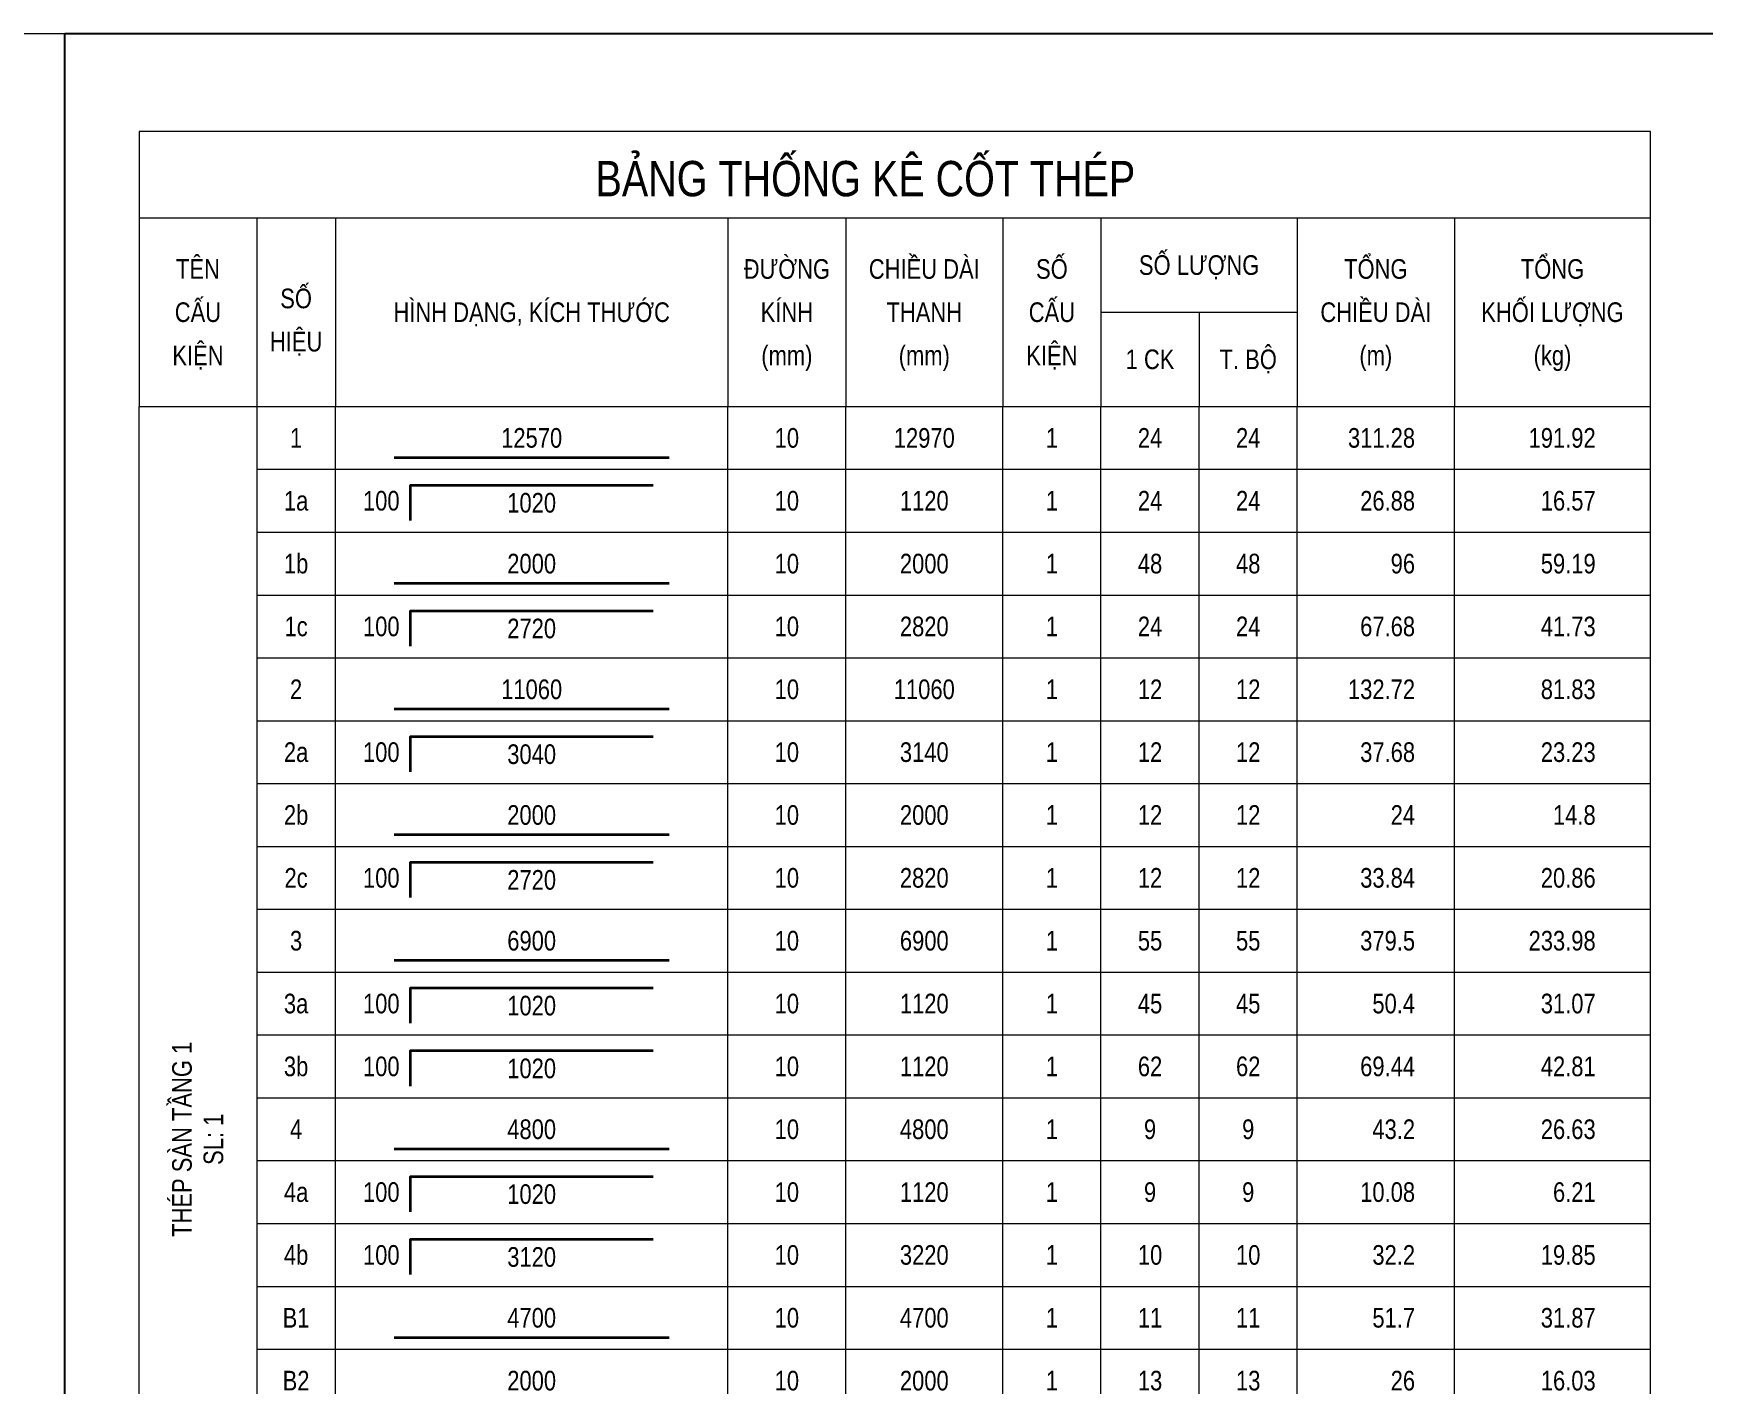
# Model space of a CAD drawing. Extents: x -165145 to 691808, y -202842 to 311040.
# Drawn here: x 352708 to 363342, y -127368 to -118769 of the extents above; entities that cross this region are included whole.
import ezdxf
from ezdxf.enums import TextEntityAlignment as Align

# ---------------------------------------------------------------- set-up
doc = ezdxf.new("R2010")
doc.units = 0
doc.header["$LTSCALE"] = 10
doc.header["$MEASUREMENT"] = 0
doc.linetypes.add('HIDDEN', pattern=[2.3807, 1.587, -0.7937])
doc.layers.get('0').update_dxf_attribs({"linetype": 'CONTINUOUS'})
doc.layers.get('Defpoints').update_dxf_attribs({"color": 5, "linetype": 'CONTINUOUS'})
for name, color, linetype, lineweight in [('DCE_BaoBeTong', 4, 'CONTINUOUS', 18), ('Dce_text', 7, 'CONTINUOUS', 13), ('DCE_ThepChu', 1, 'CONTINUOUS', 35), ('GE_KC_NETKHUAT', 9, 'HIDDEN', 20), ('GE_KC_NETMANH', 8, 'CONTINUOUS', 20), ('TEXT', 4, 'CONTINUOUS', 20)]:
    doc.layers.add(name, color=color, linetype=linetype, lineweight=lineweight)
doc.styles.add('Dce_Text', font='arial.ttf', dxfattribs={"width": 0.8})

# ---------------------------------------------------------------- blocks, each defined once
blk = doc.blocks.new('TKTitle')
at = {"layer": 'DCE_BaoBeTong'}
for p, q in [((15, -11), (15, -35)), ((25, -11), (25, -35)), ((75, -11), (75, -35)), ((90, -11), (90, -35)), ((110, -11), (110, -35)), ((122.5, -11), (122.5, -35)), ((147.5, -11), (147.5, -35)), ((167.5, -11), (167.5, -35)), ((122.5, -23), (147.5, -23)), ((135, -23), (135, -35))]:
    blk.add_line(p, q, dxfattribs=at)
for points in [[(0, 0), (0, -11), (0, -35), (15, -35), (25, -35), (75, -35), (90, -35), (122.5, -35), (135, -35), (147.5, -35), (167.5, -35), (192.5, -35), (192.5, -11), (192.5, 0), (0, 0)], [(0, -11), (15, -11), (25, -11), (75, -11), (90, -11), (122.5, -11), (147.5, -11), (167.5, -11), (192.5, -11)]]:
    blk.add_lwpolyline(points, dxfattribs=at)
at = {"style": 'Dce_Text', "width": 0.8}
for s, height, p in [('BẢNG THỐNG KÊ CỐT THÉP', 4.5, (92.5, -6)), ('TÊN', 2.5, (7.5, -17.5)), ('ĐƯỜNG', 2.5, (82.5, -17.5)), ('CHIỀU DÀI', 2.5, (100, -17.5)), ('SỐ', 2.5, (116.25, -17.5)), ('SỐ LƯỢNG', 2.5, (135, -17)), ('TỔNG', 2.5, (157.5, -17.5)), ('TỔNG', 2.5, (180, -17.5)), ('CẤU', 2.5, (7.5, -23)), ('SỐ', 2.5, (20, -21.25)), ('HÌNH DẠNG, KÍCH THƯỚC', 2.5, (50, -23)), ('KÍNH', 2.5, (82.5, -23)), ('CẤU', 2.5, (116.25, -23)), ('CHIỀU DÀI', 2.5, (157.5, -23)), ('KHỐI LƯỢNG', 2.5, (180, -23)), ('THANH', 2.5, (100, -23)), ('HIỆU', 2.5, (20, -26.75)), ('KIỆN', 2.5, (7.5, -28.5)), ('(mm)', 2.5, (82.5, -28.5)), ('(mm)', 2.5, (100, -28.5)), ('KIỆN', 2.5, (116.25, -28.5)), ('T. BỘ', 2.5, (141.25, -29)), ('(m)', 2.5, (157.5, -28.5)), ('(kg)', 2.5, (180, -28.5)), ('1 CK', 2.5, (128.75, -29))]:
    blk.add_text(s, height=height, dxfattribs=at).set_placement(p, align=Align.MIDDLE_CENTER)
blk = doc.blocks.new('TK1')
at = {"layer": 'DCE_BaoBeTong'}
for p, q in [((0, -8), (0, 0)), ((25, -8), (25, 0)), ((75, -8), (75, 0)), ((90, -8), (90, 0)), ((110, -8), (110, 0)), ((122.5, -8), (122.5, 0)), ((135, -8), (135, 0)), ((147.5, -8), (147.5, 0)), ((167.5, -8), (167.5, 0))]:
    blk.add_line(p, q, dxfattribs=at)
for points in [[(15, -8), (25, -8), (75, -8), (90, -8), (122.5, -8), (135, -8), (147.5, -8), (167.5, -8), (192.5, -8), (192.5, 0)], [(15, 0), (15, -8)]]:
    blk.add_lwpolyline(points, dxfattribs=at)
at = {"layer": 'DCE_ThepChu'}
blk.add_lwpolyline([(32.5, -6.5), (67.5, -6.5)], dxfattribs=at)
at = {"layer": 'Dce_text', "color": 2, "style": 'Dce_Text', "width": 0.8, "flags": 4}
for tag, p in [('SH', (20, -4)), ('L', (50, -4)), ('DK', (82.5, -4)), ('sumL', (100, -4)), ('SKC', (116.25, -4)), ('SL', (128.75, -4))]:
    blk.add_attdef(tag, text='', height=2.5, dxfattribs=at).set_placement(p, align=Align.MIDDLE_CENTER)
at = {"layer": 'Dce_text', "color": 2, "style": 'Dce_Text', "width": 0.8}
blk.add_attdef('TSL', text='', height=2.5, dxfattribs=at).set_placement((141.25, -4), align=Align.MIDDLE_CENTER)
at = {"layer": 'Dce_text', "color": 2, "style": 'Dce_Text', "width": 0.8, "flags": 4}
for tag, p in [('Lall', (162.5, -4)), ('KL', (185.5, -4))]:
    blk.add_attdef(tag, text='', height=2.5, dxfattribs=at).set_placement(p, align=Align.MIDDLE_RIGHT)
blk = doc.blocks.new('TK2')
at = {"layer": 'DCE_BaoBeTong'}
for p, q in [((0, -8), (0, 0)), ((25, -8), (25, 0)), ((75, -8), (75, 0)), ((90, -8), (90, 0)), ((110, -8), (110, 0)), ((122.5, -8), (122.5, 0)), ((135, -8), (135, 0)), ((147.5, -8), (147.5, 0)), ((167.5, -8), (167.5, 0))]:
    blk.add_line(p, q, dxfattribs=at)
for points in [[(15, -8), (25, -8), (75, -8), (90, -8), (122.5, -8), (135, -8), (147.5, -8), (167.5, -8), (192.5, -8), (192.5, 0)], [(15, 0), (15, -8)]]:
    blk.add_lwpolyline(points, dxfattribs=at)
at = {"layer": 'DCE_ThepChu'}
blk.add_lwpolyline([(34.55, -6.5), (34.55, -2), (65.49, -2)], dxfattribs=at)
at = {"layer": 'Dce_text', "color": 2, "style": 'Dce_Text', "width": 0.8, "flags": 4}
for tag, p in [('SH', (20, -4)), ('L2', (50, -4.26)), ('DK', (82.5, -4)), ('sumL', (100, -4)), ('SKC', (116.25, -4)), ('SL', (128.75, -4))]:
    blk.add_attdef(tag, text='', height=2.5, dxfattribs=at).set_placement(p, align=Align.MIDDLE_CENTER)
for tag, p in [('L1', (33.18, -4)), ('Lall', (162.5, -4)), ('KL', (185.5, -4))]:
    blk.add_attdef(tag, text='', height=2.5, dxfattribs=at).set_placement(p, align=Align.MIDDLE_RIGHT)
at = {"layer": 'Dce_text', "color": 2, "style": 'Dce_Text', "width": 0.8}
blk.add_attdef('TSL', text='', height=2.5, dxfattribs=at).set_placement((141.25, -4), align=Align.MIDDLE_CENTER)
blk = doc.blocks.new('TenCauKien')
at = {"layer": 'Dce_text', "style": 'Dce_Text', "width": 0.8}
for tag, p in [('TENCAUKIEN', (-2, 0)), ('SOCAUKIEN', (2, 0))]:
    blk.add_attdef(tag, text='', height=2.5, rotation=90, dxfattribs=at).set_placement(p, align=Align.MIDDLE_CENTER)

msp = doc.modelspace()

# ---------------------------------------------------------------- linework, layer by layer
at = {"layer": 'Defpoints'}
msp.add_lwpolyline([(352908.07393, -118768.70056), (373925.04268, -118768.70056), (373925.04268, -136252.38181), (352908.07393, -136252.38181)], close=True, dxfattribs=at)
at = {"layer": 'GE_KC_NETMANH'}
msp.add_line((174130.40086, -118768.70056), (385223.40086, -118768.70056), dxfattribs=at)

# ---------------------------------------------------------------- block references
at = {"layer": 'GE_KC_NETKHUAT'}
ref = msp.add_blockref('TK1', (353380.32995, -121142.87303), dxfattribs=dict(at, xscale=50, yscale=50, zscale=50))
ref.add_attrib('KL', '191.92', dxfattribs={"layer": 'Dce_text', "color": 2, "height": 125, "style": 'Dce_Text', "width": 0.8}).set_placement((362655.32995, -121342.87303), align=Align.MIDDLE_RIGHT)
ref.add_attrib('Lall', '311.28', dxfattribs={"layer": 'Dce_text', "color": 2, "height": 125, "style": 'Dce_Text', "width": 0.8}).set_placement((361505.32995, -121342.87303), align=Align.MIDDLE_RIGHT)
ref.add_attrib('SKC', '1', dxfattribs={"layer": 'Dce_text', "color": 2, "height": 125, "style": 'Dce_Text', "width": 0.8}).set_placement((359192.82995, -121342.87303), align=Align.MIDDLE_CENTER)
ref.add_attrib('SL', '24', dxfattribs={"layer": 'Dce_text', "color": 2, "height": 125, "style": 'Dce_Text', "width": 0.8}).set_placement((359817.82995, -121342.87303), align=Align.MIDDLE_CENTER)
ref.add_attrib('sumL', '12970', dxfattribs={"layer": 'Dce_text', "color": 2, "height": 125, "style": 'Dce_Text', "width": 0.8}).set_placement((358380.32995, -121342.87303), align=Align.MIDDLE_CENTER)
ref.add_attrib('DK', '10', dxfattribs={"layer": 'Dce_text', "color": 2, "height": 125, "style": 'Dce_Text', "width": 0.8}).set_placement((357505.32995, -121342.87303), align=Align.MIDDLE_CENTER)
ref.add_attrib('L', '12570', dxfattribs={"layer": 'Dce_text', "color": 2, "height": 125, "style": 'Dce_Text', "width": 0.8}).set_placement((355880.32995, -121342.87303), align=Align.MIDDLE_CENTER)
ref.add_attrib('SH', '1', dxfattribs={"layer": 'Dce_text', "color": 2, "height": 125, "style": 'Dce_Text', "width": 0.8}).set_placement((354380.32995, -121342.87303), align=Align.MIDDLE_CENTER)
ref.add_attrib('TSL', '24', dxfattribs={"layer": 'Dce_text', "color": 2, "height": 125, "style": 'Dce_Text', "width": 0.8}).set_placement((360442.82995, -121342.87303), align=Align.MIDDLE_CENTER)
ref = msp.add_blockref('TK2', (353380.32995, -121542.87303), dxfattribs=dict(at, xscale=50, yscale=50, zscale=50))
ref.add_attrib('SH', '1a', dxfattribs={"layer": 'Dce_text', "color": 2, "height": 125, "style": 'Dce_Text', "width": 0.8}).set_placement((354380.32995, -121742.87303), align=Align.MIDDLE_CENTER)
ref.add_attrib('L2', '1020', dxfattribs={"layer": 'Dce_text', "color": 2, "height": 125, "style": 'Dce_Text', "width": 0.8}).set_placement((355880.32995, -121755.84198), align=Align.MIDDLE_CENTER)
ref.add_attrib('L1', '100', dxfattribs={"layer": 'Dce_text', "color": 2, "height": 125, "style": 'Dce_Text', "width": 0.8}).set_placement((355039.31849, -121742.87303), align=Align.MIDDLE_RIGHT)
ref.add_attrib('DK', '10', dxfattribs={"layer": 'Dce_text', "color": 2, "height": 125, "style": 'Dce_Text', "width": 0.8}).set_placement((357505.32995, -121742.87303), align=Align.MIDDLE_CENTER)
ref.add_attrib('sumL', '1120', dxfattribs={"layer": 'Dce_text', "color": 2, "height": 125, "style": 'Dce_Text', "width": 0.8}).set_placement((358380.32995, -121742.87303), align=Align.MIDDLE_CENTER)
ref.add_attrib('SL', '24', dxfattribs={"layer": 'Dce_text', "color": 2, "height": 125, "style": 'Dce_Text', "width": 0.8}).set_placement((359817.82995, -121742.87303), align=Align.MIDDLE_CENTER)
ref.add_attrib('SKC', '1', dxfattribs={"layer": 'Dce_text', "color": 2, "height": 125, "style": 'Dce_Text', "width": 0.8}).set_placement((359192.82995, -121742.87303), align=Align.MIDDLE_CENTER)
ref.add_attrib('Lall', '26.88', dxfattribs={"layer": 'Dce_text', "color": 2, "height": 125, "style": 'Dce_Text', "width": 0.8}).set_placement((361505.32995, -121742.87303), align=Align.MIDDLE_RIGHT)
ref.add_attrib('KL', '16.57', dxfattribs={"layer": 'Dce_text', "color": 2, "height": 125, "style": 'Dce_Text', "width": 0.8}).set_placement((362655.32995, -121742.87303), align=Align.MIDDLE_RIGHT)
ref.add_attrib('TSL', '24', dxfattribs={"layer": 'Dce_text', "color": 2, "height": 125, "style": 'Dce_Text', "width": 0.8}).set_placement((360442.82995, -121742.87303), align=Align.MIDDLE_CENTER)
ref = msp.add_blockref('TK1', (353380.32995, -121942.87303), dxfattribs=dict(at, xscale=50, yscale=50, zscale=50))
ref.add_attrib('KL', '59.19', dxfattribs={"layer": 'Dce_text', "color": 2, "height": 125, "style": 'Dce_Text', "width": 0.8}).set_placement((362655.32995, -122142.87303), align=Align.MIDDLE_RIGHT)
ref.add_attrib('Lall', '96', dxfattribs={"layer": 'Dce_text', "color": 2, "height": 125, "style": 'Dce_Text', "width": 0.8}).set_placement((361505.32995, -122142.87303), align=Align.MIDDLE_RIGHT)
ref.add_attrib('SKC', '1', dxfattribs={"layer": 'Dce_text', "color": 2, "height": 125, "style": 'Dce_Text', "width": 0.8}).set_placement((359192.82995, -122142.87303), align=Align.MIDDLE_CENTER)
ref.add_attrib('SL', '48', dxfattribs={"layer": 'Dce_text', "color": 2, "height": 125, "style": 'Dce_Text', "width": 0.8}).set_placement((359817.82995, -122142.87303), align=Align.MIDDLE_CENTER)
ref.add_attrib('sumL', '2000', dxfattribs={"layer": 'Dce_text', "color": 2, "height": 125, "style": 'Dce_Text', "width": 0.8}).set_placement((358380.32995, -122142.87303), align=Align.MIDDLE_CENTER)
ref.add_attrib('DK', '10', dxfattribs={"layer": 'Dce_text', "color": 2, "height": 125, "style": 'Dce_Text', "width": 0.8}).set_placement((357505.32995, -122142.87303), align=Align.MIDDLE_CENTER)
ref.add_attrib('L', '2000', dxfattribs={"layer": 'Dce_text', "color": 2, "height": 125, "style": 'Dce_Text', "width": 0.8}).set_placement((355880.32995, -122142.87303), align=Align.MIDDLE_CENTER)
ref.add_attrib('SH', '1b', dxfattribs={"layer": 'Dce_text', "color": 2, "height": 125, "style": 'Dce_Text', "width": 0.8}).set_placement((354380.32995, -122142.87303), align=Align.MIDDLE_CENTER)
ref.add_attrib('TSL', '48', dxfattribs={"layer": 'Dce_text', "color": 2, "height": 125, "style": 'Dce_Text', "width": 0.8}).set_placement((360442.82995, -122142.87303), align=Align.MIDDLE_CENTER)
ref = msp.add_blockref('TK2', (353380.32995, -122342.87303), dxfattribs=dict(at, xscale=50, yscale=50, zscale=50))
ref.add_attrib('SH', '1c', dxfattribs={"layer": 'Dce_text', "color": 2, "height": 125, "style": 'Dce_Text', "width": 0.8}).set_placement((354380.32995, -122542.87303), align=Align.MIDDLE_CENTER)
ref.add_attrib('L2', '2720', dxfattribs={"layer": 'Dce_text', "color": 2, "height": 125, "style": 'Dce_Text', "width": 0.8}).set_placement((355880.32995, -122555.84198), align=Align.MIDDLE_CENTER)
ref.add_attrib('L1', '100', dxfattribs={"layer": 'Dce_text', "color": 2, "height": 125, "style": 'Dce_Text', "width": 0.8}).set_placement((355039.31849, -122542.87303), align=Align.MIDDLE_RIGHT)
ref.add_attrib('DK', '10', dxfattribs={"layer": 'Dce_text', "color": 2, "height": 125, "style": 'Dce_Text', "width": 0.8}).set_placement((357505.32995, -122542.87303), align=Align.MIDDLE_CENTER)
ref.add_attrib('sumL', '2820', dxfattribs={"layer": 'Dce_text', "color": 2, "height": 125, "style": 'Dce_Text', "width": 0.8}).set_placement((358380.32995, -122542.87303), align=Align.MIDDLE_CENTER)
ref.add_attrib('SL', '24', dxfattribs={"layer": 'Dce_text', "color": 2, "height": 125, "style": 'Dce_Text', "width": 0.8}).set_placement((359817.82995, -122542.87303), align=Align.MIDDLE_CENTER)
ref.add_attrib('SKC', '1', dxfattribs={"layer": 'Dce_text', "color": 2, "height": 125, "style": 'Dce_Text', "width": 0.8}).set_placement((359192.82995, -122542.87303), align=Align.MIDDLE_CENTER)
ref.add_attrib('Lall', '67.68', dxfattribs={"layer": 'Dce_text', "color": 2, "height": 125, "style": 'Dce_Text', "width": 0.8}).set_placement((361505.32995, -122542.87303), align=Align.MIDDLE_RIGHT)
ref.add_attrib('KL', '41.73', dxfattribs={"layer": 'Dce_text', "color": 2, "height": 125, "style": 'Dce_Text', "width": 0.8}).set_placement((362655.32995, -122542.87303), align=Align.MIDDLE_RIGHT)
ref.add_attrib('TSL', '24', dxfattribs={"layer": 'Dce_text', "color": 2, "height": 125, "style": 'Dce_Text', "width": 0.8}).set_placement((360442.82995, -122542.87303), align=Align.MIDDLE_CENTER)
ref = msp.add_blockref('TK1', (353380.32995, -122742.87303), dxfattribs=dict(at, xscale=50, yscale=50, zscale=50))
ref.add_attrib('KL', '81.83', dxfattribs={"layer": 'Dce_text', "color": 2, "height": 125, "style": 'Dce_Text', "width": 0.8}).set_placement((362655.32995, -122942.87303), align=Align.MIDDLE_RIGHT)
ref.add_attrib('Lall', '132.72', dxfattribs={"layer": 'Dce_text', "color": 2, "height": 125, "style": 'Dce_Text', "width": 0.8}).set_placement((361505.32995, -122942.87303), align=Align.MIDDLE_RIGHT)
ref.add_attrib('SKC', '1', dxfattribs={"layer": 'Dce_text', "color": 2, "height": 125, "style": 'Dce_Text', "width": 0.8}).set_placement((359192.82995, -122942.87303), align=Align.MIDDLE_CENTER)
ref.add_attrib('SL', '12', dxfattribs={"layer": 'Dce_text', "color": 2, "height": 125, "style": 'Dce_Text', "width": 0.8}).set_placement((359817.82995, -122942.87303), align=Align.MIDDLE_CENTER)
ref.add_attrib('sumL', '11060', dxfattribs={"layer": 'Dce_text', "color": 2, "height": 125, "style": 'Dce_Text', "width": 0.8}).set_placement((358380.32995, -122942.87303), align=Align.MIDDLE_CENTER)
ref.add_attrib('DK', '10', dxfattribs={"layer": 'Dce_text', "color": 2, "height": 125, "style": 'Dce_Text', "width": 0.8}).set_placement((357505.32995, -122942.87303), align=Align.MIDDLE_CENTER)
ref.add_attrib('L', '11060', dxfattribs={"layer": 'Dce_text', "color": 2, "height": 125, "style": 'Dce_Text', "width": 0.8}).set_placement((355880.32995, -122942.87303), align=Align.MIDDLE_CENTER)
ref.add_attrib('SH', '2', dxfattribs={"layer": 'Dce_text', "color": 2, "height": 125, "style": 'Dce_Text', "width": 0.8}).set_placement((354380.32995, -122942.87303), align=Align.MIDDLE_CENTER)
ref.add_attrib('TSL', '12', dxfattribs={"layer": 'Dce_text', "color": 2, "height": 125, "style": 'Dce_Text', "width": 0.8}).set_placement((360442.82995, -122942.87303), align=Align.MIDDLE_CENTER)
ref = msp.add_blockref('TK2', (353380.32995, -123142.87303), dxfattribs=dict(at, xscale=50, yscale=50, zscale=50))
ref.add_attrib('SH', '2a', dxfattribs={"layer": 'Dce_text', "color": 2, "height": 125, "style": 'Dce_Text', "width": 0.8}).set_placement((354380.32995, -123342.87303), align=Align.MIDDLE_CENTER)
ref.add_attrib('L2', '3040', dxfattribs={"layer": 'Dce_text', "color": 2, "height": 125, "style": 'Dce_Text', "width": 0.8}).set_placement((355880.32995, -123355.84198), align=Align.MIDDLE_CENTER)
ref.add_attrib('L1', '100', dxfattribs={"layer": 'Dce_text', "color": 2, "height": 125, "style": 'Dce_Text', "width": 0.8}).set_placement((355039.31849, -123342.87303), align=Align.MIDDLE_RIGHT)
ref.add_attrib('DK', '10', dxfattribs={"layer": 'Dce_text', "color": 2, "height": 125, "style": 'Dce_Text', "width": 0.8}).set_placement((357505.32995, -123342.87303), align=Align.MIDDLE_CENTER)
ref.add_attrib('sumL', '3140', dxfattribs={"layer": 'Dce_text', "color": 2, "height": 125, "style": 'Dce_Text', "width": 0.8}).set_placement((358380.32995, -123342.87303), align=Align.MIDDLE_CENTER)
ref.add_attrib('SL', '12', dxfattribs={"layer": 'Dce_text', "color": 2, "height": 125, "style": 'Dce_Text', "width": 0.8}).set_placement((359817.82995, -123342.87303), align=Align.MIDDLE_CENTER)
ref.add_attrib('SKC', '1', dxfattribs={"layer": 'Dce_text', "color": 2, "height": 125, "style": 'Dce_Text', "width": 0.8}).set_placement((359192.82995, -123342.87303), align=Align.MIDDLE_CENTER)
ref.add_attrib('Lall', '37.68', dxfattribs={"layer": 'Dce_text', "color": 2, "height": 125, "style": 'Dce_Text', "width": 0.8}).set_placement((361505.32995, -123342.87303), align=Align.MIDDLE_RIGHT)
ref.add_attrib('KL', '23.23', dxfattribs={"layer": 'Dce_text', "color": 2, "height": 125, "style": 'Dce_Text', "width": 0.8}).set_placement((362655.32995, -123342.87303), align=Align.MIDDLE_RIGHT)
ref.add_attrib('TSL', '12', dxfattribs={"layer": 'Dce_text', "color": 2, "height": 125, "style": 'Dce_Text', "width": 0.8}).set_placement((360442.82995, -123342.87303), align=Align.MIDDLE_CENTER)
ref = msp.add_blockref('TK1', (353380.32995, -123542.87303), dxfattribs=dict(at, xscale=50, yscale=50, zscale=50))
ref.add_attrib('KL', '14.8', dxfattribs={"layer": 'Dce_text', "color": 2, "height": 125, "style": 'Dce_Text', "width": 0.8}).set_placement((362655.32995, -123742.87303), align=Align.MIDDLE_RIGHT)
ref.add_attrib('Lall', '24', dxfattribs={"layer": 'Dce_text', "color": 2, "height": 125, "style": 'Dce_Text', "width": 0.8}).set_placement((361505.32995, -123742.87303), align=Align.MIDDLE_RIGHT)
ref.add_attrib('SKC', '1', dxfattribs={"layer": 'Dce_text', "color": 2, "height": 125, "style": 'Dce_Text', "width": 0.8}).set_placement((359192.82995, -123742.87303), align=Align.MIDDLE_CENTER)
ref.add_attrib('SL', '12', dxfattribs={"layer": 'Dce_text', "color": 2, "height": 125, "style": 'Dce_Text', "width": 0.8}).set_placement((359817.82995, -123742.87303), align=Align.MIDDLE_CENTER)
ref.add_attrib('sumL', '2000', dxfattribs={"layer": 'Dce_text', "color": 2, "height": 125, "style": 'Dce_Text', "width": 0.8}).set_placement((358380.32995, -123742.87303), align=Align.MIDDLE_CENTER)
ref.add_attrib('DK', '10', dxfattribs={"layer": 'Dce_text', "color": 2, "height": 125, "style": 'Dce_Text', "width": 0.8}).set_placement((357505.32995, -123742.87303), align=Align.MIDDLE_CENTER)
ref.add_attrib('L', '2000', dxfattribs={"layer": 'Dce_text', "color": 2, "height": 125, "style": 'Dce_Text', "width": 0.8}).set_placement((355880.32995, -123742.87303), align=Align.MIDDLE_CENTER)
ref.add_attrib('SH', '2b', dxfattribs={"layer": 'Dce_text', "color": 2, "height": 125, "style": 'Dce_Text', "width": 0.8}).set_placement((354380.32995, -123742.87303), align=Align.MIDDLE_CENTER)
ref.add_attrib('TSL', '12', dxfattribs={"layer": 'Dce_text', "color": 2, "height": 125, "style": 'Dce_Text', "width": 0.8}).set_placement((360442.82995, -123742.87303), align=Align.MIDDLE_CENTER)
ref = msp.add_blockref('TK2', (353380.32995, -123942.87303), dxfattribs=dict(at, xscale=50, yscale=50, zscale=50))
ref.add_attrib('SH', '2c', dxfattribs={"layer": 'Dce_text', "color": 2, "height": 125, "style": 'Dce_Text', "width": 0.8}).set_placement((354380.32995, -124142.87303), align=Align.MIDDLE_CENTER)
ref.add_attrib('L2', '2720', dxfattribs={"layer": 'Dce_text', "color": 2, "height": 125, "style": 'Dce_Text', "width": 0.8}).set_placement((355880.32995, -124155.84198), align=Align.MIDDLE_CENTER)
ref.add_attrib('L1', '100', dxfattribs={"layer": 'Dce_text', "color": 2, "height": 125, "style": 'Dce_Text', "width": 0.8}).set_placement((355039.31849, -124142.87303), align=Align.MIDDLE_RIGHT)
ref.add_attrib('DK', '10', dxfattribs={"layer": 'Dce_text', "color": 2, "height": 125, "style": 'Dce_Text', "width": 0.8}).set_placement((357505.32995, -124142.87303), align=Align.MIDDLE_CENTER)
ref.add_attrib('sumL', '2820', dxfattribs={"layer": 'Dce_text', "color": 2, "height": 125, "style": 'Dce_Text', "width": 0.8}).set_placement((358380.32995, -124142.87303), align=Align.MIDDLE_CENTER)
ref.add_attrib('SL', '12', dxfattribs={"layer": 'Dce_text', "color": 2, "height": 125, "style": 'Dce_Text', "width": 0.8}).set_placement((359817.82995, -124142.87303), align=Align.MIDDLE_CENTER)
ref.add_attrib('SKC', '1', dxfattribs={"layer": 'Dce_text', "color": 2, "height": 125, "style": 'Dce_Text', "width": 0.8}).set_placement((359192.82995, -124142.87303), align=Align.MIDDLE_CENTER)
ref.add_attrib('Lall', '33.84', dxfattribs={"layer": 'Dce_text', "color": 2, "height": 125, "style": 'Dce_Text', "width": 0.8}).set_placement((361505.32995, -124142.87303), align=Align.MIDDLE_RIGHT)
ref.add_attrib('KL', '20.86', dxfattribs={"layer": 'Dce_text', "color": 2, "height": 125, "style": 'Dce_Text', "width": 0.8}).set_placement((362655.32995, -124142.87303), align=Align.MIDDLE_RIGHT)
ref.add_attrib('TSL', '12', dxfattribs={"layer": 'Dce_text', "color": 2, "height": 125, "style": 'Dce_Text', "width": 0.8}).set_placement((360442.82995, -124142.87303), align=Align.MIDDLE_CENTER)
ref = msp.add_blockref('TK1', (353380.32995, -124342.87303), dxfattribs=dict(at, xscale=50, yscale=50, zscale=50))
ref.add_attrib('KL', '233.98', dxfattribs={"layer": 'Dce_text', "color": 2, "height": 125, "style": 'Dce_Text', "width": 0.8}).set_placement((362655.32995, -124542.87303), align=Align.MIDDLE_RIGHT)
ref.add_attrib('Lall', '379.5', dxfattribs={"layer": 'Dce_text', "color": 2, "height": 125, "style": 'Dce_Text', "width": 0.8}).set_placement((361505.32995, -124542.87303), align=Align.MIDDLE_RIGHT)
ref.add_attrib('SKC', '1', dxfattribs={"layer": 'Dce_text', "color": 2, "height": 125, "style": 'Dce_Text', "width": 0.8}).set_placement((359192.82995, -124542.87303), align=Align.MIDDLE_CENTER)
ref.add_attrib('SL', '55', dxfattribs={"layer": 'Dce_text', "color": 2, "height": 125, "style": 'Dce_Text', "width": 0.8}).set_placement((359817.82995, -124542.87303), align=Align.MIDDLE_CENTER)
ref.add_attrib('sumL', '6900', dxfattribs={"layer": 'Dce_text', "color": 2, "height": 125, "style": 'Dce_Text', "width": 0.8}).set_placement((358380.32995, -124542.87303), align=Align.MIDDLE_CENTER)
ref.add_attrib('DK', '10', dxfattribs={"layer": 'Dce_text', "color": 2, "height": 125, "style": 'Dce_Text', "width": 0.8}).set_placement((357505.32995, -124542.87303), align=Align.MIDDLE_CENTER)
ref.add_attrib('L', '6900', dxfattribs={"layer": 'Dce_text', "color": 2, "height": 125, "style": 'Dce_Text', "width": 0.8}).set_placement((355880.32995, -124542.87303), align=Align.MIDDLE_CENTER)
ref.add_attrib('SH', '3', dxfattribs={"layer": 'Dce_text', "color": 2, "height": 125, "style": 'Dce_Text', "width": 0.8}).set_placement((354380.32995, -124542.87303), align=Align.MIDDLE_CENTER)
ref.add_attrib('TSL', '55', dxfattribs={"layer": 'Dce_text', "color": 2, "height": 125, "style": 'Dce_Text', "width": 0.8}).set_placement((360442.82995, -124542.87303), align=Align.MIDDLE_CENTER)
ref = msp.add_blockref('TK2', (353380.32995, -124742.87303), dxfattribs=dict(at, xscale=50, yscale=50, zscale=50))
ref.add_attrib('SH', '3a', dxfattribs={"layer": 'Dce_text', "color": 2, "height": 125, "style": 'Dce_Text', "width": 0.8}).set_placement((354380.32995, -124942.87303), align=Align.MIDDLE_CENTER)
ref.add_attrib('L2', '1020', dxfattribs={"layer": 'Dce_text', "color": 2, "height": 125, "style": 'Dce_Text', "width": 0.8}).set_placement((355880.32995, -124955.84198), align=Align.MIDDLE_CENTER)
ref.add_attrib('L1', '100', dxfattribs={"layer": 'Dce_text', "color": 2, "height": 125, "style": 'Dce_Text', "width": 0.8}).set_placement((355039.31849, -124942.87303), align=Align.MIDDLE_RIGHT)
ref.add_attrib('DK', '10', dxfattribs={"layer": 'Dce_text', "color": 2, "height": 125, "style": 'Dce_Text', "width": 0.8}).set_placement((357505.32995, -124942.87303), align=Align.MIDDLE_CENTER)
ref.add_attrib('sumL', '1120', dxfattribs={"layer": 'Dce_text', "color": 2, "height": 125, "style": 'Dce_Text', "width": 0.8}).set_placement((358380.32995, -124942.87303), align=Align.MIDDLE_CENTER)
ref.add_attrib('SL', '45', dxfattribs={"layer": 'Dce_text', "color": 2, "height": 125, "style": 'Dce_Text', "width": 0.8}).set_placement((359817.82995, -124942.87303), align=Align.MIDDLE_CENTER)
ref.add_attrib('SKC', '1', dxfattribs={"layer": 'Dce_text', "color": 2, "height": 125, "style": 'Dce_Text', "width": 0.8}).set_placement((359192.82995, -124942.87303), align=Align.MIDDLE_CENTER)
ref.add_attrib('Lall', '50.4', dxfattribs={"layer": 'Dce_text', "color": 2, "height": 125, "style": 'Dce_Text', "width": 0.8}).set_placement((361505.32995, -124942.87303), align=Align.MIDDLE_RIGHT)
ref.add_attrib('KL', '31.07', dxfattribs={"layer": 'Dce_text', "color": 2, "height": 125, "style": 'Dce_Text', "width": 0.8}).set_placement((362655.32995, -124942.87303), align=Align.MIDDLE_RIGHT)
ref.add_attrib('TSL', '45', dxfattribs={"layer": 'Dce_text', "color": 2, "height": 125, "style": 'Dce_Text', "width": 0.8}).set_placement((360442.82995, -124942.87303), align=Align.MIDDLE_CENTER)
ref = msp.add_blockref('TK2', (353380.32995, -125142.87303), dxfattribs=dict(at, xscale=50, yscale=50, zscale=50))
ref.add_attrib('SH', '3b', dxfattribs={"layer": 'Dce_text', "color": 2, "height": 125, "style": 'Dce_Text', "width": 0.8}).set_placement((354380.32995, -125342.87303), align=Align.MIDDLE_CENTER)
ref.add_attrib('L2', '1020', dxfattribs={"layer": 'Dce_text', "color": 2, "height": 125, "style": 'Dce_Text', "width": 0.8}).set_placement((355880.32995, -125355.84198), align=Align.MIDDLE_CENTER)
ref.add_attrib('L1', '100', dxfattribs={"layer": 'Dce_text', "color": 2, "height": 125, "style": 'Dce_Text', "width": 0.8}).set_placement((355039.31849, -125342.87303), align=Align.MIDDLE_RIGHT)
ref.add_attrib('DK', '10', dxfattribs={"layer": 'Dce_text', "color": 2, "height": 125, "style": 'Dce_Text', "width": 0.8}).set_placement((357505.32995, -125342.87303), align=Align.MIDDLE_CENTER)
ref.add_attrib('sumL', '1120', dxfattribs={"layer": 'Dce_text', "color": 2, "height": 125, "style": 'Dce_Text', "width": 0.8}).set_placement((358380.32995, -125342.87303), align=Align.MIDDLE_CENTER)
ref.add_attrib('SL', '62', dxfattribs={"layer": 'Dce_text', "color": 2, "height": 125, "style": 'Dce_Text', "width": 0.8}).set_placement((359817.82995, -125342.87303), align=Align.MIDDLE_CENTER)
ref.add_attrib('SKC', '1', dxfattribs={"layer": 'Dce_text', "color": 2, "height": 125, "style": 'Dce_Text', "width": 0.8}).set_placement((359192.82995, -125342.87303), align=Align.MIDDLE_CENTER)
ref.add_attrib('Lall', '69.44', dxfattribs={"layer": 'Dce_text', "color": 2, "height": 125, "style": 'Dce_Text', "width": 0.8}).set_placement((361505.32995, -125342.87303), align=Align.MIDDLE_RIGHT)
ref.add_attrib('KL', '42.81', dxfattribs={"layer": 'Dce_text', "color": 2, "height": 125, "style": 'Dce_Text', "width": 0.8}).set_placement((362655.32995, -125342.87303), align=Align.MIDDLE_RIGHT)
ref.add_attrib('TSL', '62', dxfattribs={"layer": 'Dce_text', "color": 2, "height": 125, "style": 'Dce_Text', "width": 0.8}).set_placement((360442.82995, -125342.87303), align=Align.MIDDLE_CENTER)
ref = msp.add_blockref('TK1', (353380.32995, -125542.87303), dxfattribs=dict(at, xscale=50, yscale=50, zscale=50))
ref.add_attrib('KL', '26.63', dxfattribs={"layer": 'Dce_text', "color": 2, "height": 125, "style": 'Dce_Text', "width": 0.8}).set_placement((362655.32995, -125742.87303), align=Align.MIDDLE_RIGHT)
ref.add_attrib('Lall', '43.2', dxfattribs={"layer": 'Dce_text', "color": 2, "height": 125, "style": 'Dce_Text', "width": 0.8}).set_placement((361505.32995, -125742.87303), align=Align.MIDDLE_RIGHT)
ref.add_attrib('SKC', '1', dxfattribs={"layer": 'Dce_text', "color": 2, "height": 125, "style": 'Dce_Text', "width": 0.8}).set_placement((359192.82995, -125742.87303), align=Align.MIDDLE_CENTER)
ref.add_attrib('SL', '9', dxfattribs={"layer": 'Dce_text', "color": 2, "height": 125, "style": 'Dce_Text', "width": 0.8}).set_placement((359817.82995, -125742.87303), align=Align.MIDDLE_CENTER)
ref.add_attrib('sumL', '4800', dxfattribs={"layer": 'Dce_text', "color": 2, "height": 125, "style": 'Dce_Text', "width": 0.8}).set_placement((358380.32995, -125742.87303), align=Align.MIDDLE_CENTER)
ref.add_attrib('DK', '10', dxfattribs={"layer": 'Dce_text', "color": 2, "height": 125, "style": 'Dce_Text', "width": 0.8}).set_placement((357505.32995, -125742.87303), align=Align.MIDDLE_CENTER)
ref.add_attrib('L', '4800', dxfattribs={"layer": 'Dce_text', "color": 2, "height": 125, "style": 'Dce_Text', "width": 0.8}).set_placement((355880.32995, -125742.87303), align=Align.MIDDLE_CENTER)
ref.add_attrib('SH', '4', dxfattribs={"layer": 'Dce_text', "color": 2, "height": 125, "style": 'Dce_Text', "width": 0.8}).set_placement((354380.32995, -125742.87303), align=Align.MIDDLE_CENTER)
ref.add_attrib('TSL', '9', dxfattribs={"layer": 'Dce_text', "color": 2, "height": 125, "style": 'Dce_Text', "width": 0.8}).set_placement((360442.82995, -125742.87303), align=Align.MIDDLE_CENTER)
ref = msp.add_blockref('TK2', (353380.32995, -125942.87303), dxfattribs=dict(at, xscale=50, yscale=50, zscale=50))
ref.add_attrib('SH', '4a', dxfattribs={"layer": 'Dce_text', "color": 2, "height": 125, "style": 'Dce_Text', "width": 0.8}).set_placement((354380.32995, -126142.87303), align=Align.MIDDLE_CENTER)
ref.add_attrib('L2', '1020', dxfattribs={"layer": 'Dce_text', "color": 2, "height": 125, "style": 'Dce_Text', "width": 0.8}).set_placement((355880.32995, -126155.84198), align=Align.MIDDLE_CENTER)
ref.add_attrib('L1', '100', dxfattribs={"layer": 'Dce_text', "color": 2, "height": 125, "style": 'Dce_Text', "width": 0.8}).set_placement((355039.31849, -126142.87303), align=Align.MIDDLE_RIGHT)
ref.add_attrib('DK', '10', dxfattribs={"layer": 'Dce_text', "color": 2, "height": 125, "style": 'Dce_Text', "width": 0.8}).set_placement((357505.32995, -126142.87303), align=Align.MIDDLE_CENTER)
ref.add_attrib('sumL', '1120', dxfattribs={"layer": 'Dce_text', "color": 2, "height": 125, "style": 'Dce_Text', "width": 0.8}).set_placement((358380.32995, -126142.87303), align=Align.MIDDLE_CENTER)
ref.add_attrib('SL', '9', dxfattribs={"layer": 'Dce_text', "color": 2, "height": 125, "style": 'Dce_Text', "width": 0.8}).set_placement((359817.82995, -126142.87303), align=Align.MIDDLE_CENTER)
ref.add_attrib('SKC', '1', dxfattribs={"layer": 'Dce_text', "color": 2, "height": 125, "style": 'Dce_Text', "width": 0.8}).set_placement((359192.82995, -126142.87303), align=Align.MIDDLE_CENTER)
ref.add_attrib('Lall', '10.08', dxfattribs={"layer": 'Dce_text', "color": 2, "height": 125, "style": 'Dce_Text', "width": 0.8}).set_placement((361505.32995, -126142.87303), align=Align.MIDDLE_RIGHT)
ref.add_attrib('KL', '6.21', dxfattribs={"layer": 'Dce_text', "color": 2, "height": 125, "style": 'Dce_Text', "width": 0.8}).set_placement((362655.32995, -126142.87303), align=Align.MIDDLE_RIGHT)
ref.add_attrib('TSL', '9', dxfattribs={"layer": 'Dce_text', "color": 2, "height": 125, "style": 'Dce_Text', "width": 0.8}).set_placement((360442.82995, -126142.87303), align=Align.MIDDLE_CENTER)
ref = msp.add_blockref('TK2', (353380.32995, -126342.87303), dxfattribs=dict(at, xscale=50, yscale=50, zscale=50))
ref.add_attrib('SH', '4b', dxfattribs={"layer": 'Dce_text', "color": 2, "height": 125, "style": 'Dce_Text', "width": 0.8}).set_placement((354380.32995, -126542.87303), align=Align.MIDDLE_CENTER)
ref.add_attrib('L2', '3120', dxfattribs={"layer": 'Dce_text', "color": 2, "height": 125, "style": 'Dce_Text', "width": 0.8}).set_placement((355880.32995, -126555.84198), align=Align.MIDDLE_CENTER)
ref.add_attrib('L1', '100', dxfattribs={"layer": 'Dce_text', "color": 2, "height": 125, "style": 'Dce_Text', "width": 0.8}).set_placement((355039.31849, -126542.87303), align=Align.MIDDLE_RIGHT)
ref.add_attrib('DK', '10', dxfattribs={"layer": 'Dce_text', "color": 2, "height": 125, "style": 'Dce_Text', "width": 0.8}).set_placement((357505.32995, -126542.87303), align=Align.MIDDLE_CENTER)
ref.add_attrib('sumL', '3220', dxfattribs={"layer": 'Dce_text', "color": 2, "height": 125, "style": 'Dce_Text', "width": 0.8}).set_placement((358380.32995, -126542.87303), align=Align.MIDDLE_CENTER)
ref.add_attrib('SL', '10', dxfattribs={"layer": 'Dce_text', "color": 2, "height": 125, "style": 'Dce_Text', "width": 0.8}).set_placement((359817.82995, -126542.87303), align=Align.MIDDLE_CENTER)
ref.add_attrib('SKC', '1', dxfattribs={"layer": 'Dce_text', "color": 2, "height": 125, "style": 'Dce_Text', "width": 0.8}).set_placement((359192.82995, -126542.87303), align=Align.MIDDLE_CENTER)
ref.add_attrib('Lall', '32.2', dxfattribs={"layer": 'Dce_text', "color": 2, "height": 125, "style": 'Dce_Text', "width": 0.8}).set_placement((361505.32995, -126542.87303), align=Align.MIDDLE_RIGHT)
ref.add_attrib('KL', '19.85', dxfattribs={"layer": 'Dce_text', "color": 2, "height": 125, "style": 'Dce_Text', "width": 0.8}).set_placement((362655.32995, -126542.87303), align=Align.MIDDLE_RIGHT)
ref.add_attrib('TSL', '10', dxfattribs={"layer": 'Dce_text', "color": 2, "height": 125, "style": 'Dce_Text', "width": 0.8}).set_placement((360442.82995, -126542.87303), align=Align.MIDDLE_CENTER)
ref = msp.add_blockref('TK1', (353380.32995, -126742.87303), dxfattribs=dict(at, xscale=50, yscale=50, zscale=50))
ref.add_attrib('KL', '31.87', dxfattribs={"layer": 'Dce_text', "color": 2, "height": 125, "style": 'Dce_Text', "width": 0.8}).set_placement((362655.32995, -126942.87303), align=Align.MIDDLE_RIGHT)
ref.add_attrib('Lall', '51.7', dxfattribs={"layer": 'Dce_text', "color": 2, "height": 125, "style": 'Dce_Text', "width": 0.8}).set_placement((361505.32995, -126942.87303), align=Align.MIDDLE_RIGHT)
ref.add_attrib('SKC', '1', dxfattribs={"layer": 'Dce_text', "color": 2, "height": 125, "style": 'Dce_Text', "width": 0.8}).set_placement((359192.82995, -126942.87303), align=Align.MIDDLE_CENTER)
ref.add_attrib('SL', '11', dxfattribs={"layer": 'Dce_text', "color": 2, "height": 125, "style": 'Dce_Text', "width": 0.8}).set_placement((359817.82995, -126942.87303), align=Align.MIDDLE_CENTER)
ref.add_attrib('sumL', '4700', dxfattribs={"layer": 'Dce_text', "color": 2, "height": 125, "style": 'Dce_Text', "width": 0.8}).set_placement((358380.32995, -126942.87303), align=Align.MIDDLE_CENTER)
ref.add_attrib('DK', '10', dxfattribs={"layer": 'Dce_text', "color": 2, "height": 125, "style": 'Dce_Text', "width": 0.8}).set_placement((357505.32995, -126942.87303), align=Align.MIDDLE_CENTER)
ref.add_attrib('L', '4700', dxfattribs={"layer": 'Dce_text', "color": 2, "height": 125, "style": 'Dce_Text', "width": 0.8}).set_placement((355880.32995, -126942.87303), align=Align.MIDDLE_CENTER)
ref.add_attrib('SH', 'B1', dxfattribs={"layer": 'Dce_text', "color": 2, "height": 125, "style": 'Dce_Text', "width": 0.8}).set_placement((354380.32995, -126942.87303), align=Align.MIDDLE_CENTER)
ref.add_attrib('TSL', '11', dxfattribs={"layer": 'Dce_text', "color": 2, "height": 125, "style": 'Dce_Text', "width": 0.8}).set_placement((360442.82995, -126942.87303), align=Align.MIDDLE_CENTER)
ref = msp.add_blockref('TK1', (353380.32995, -127142.87303), dxfattribs=dict(at, xscale=50, yscale=50, zscale=50))
ref.add_attrib('KL', '16.03', dxfattribs={"layer": 'Dce_text', "color": 2, "height": 125, "style": 'Dce_Text', "width": 0.8}).set_placement((362655.32995, -127342.87303), align=Align.MIDDLE_RIGHT)
ref.add_attrib('Lall', '26', dxfattribs={"layer": 'Dce_text', "color": 2, "height": 125, "style": 'Dce_Text', "width": 0.8}).set_placement((361505.32995, -127342.87303), align=Align.MIDDLE_RIGHT)
ref.add_attrib('SKC', '1', dxfattribs={"layer": 'Dce_text', "color": 2, "height": 125, "style": 'Dce_Text', "width": 0.8}).set_placement((359192.82995, -127342.87303), align=Align.MIDDLE_CENTER)
ref.add_attrib('SL', '13', dxfattribs={"layer": 'Dce_text', "color": 2, "height": 125, "style": 'Dce_Text', "width": 0.8}).set_placement((359817.82995, -127342.87303), align=Align.MIDDLE_CENTER)
ref.add_attrib('sumL', '2000', dxfattribs={"layer": 'Dce_text', "color": 2, "height": 125, "style": 'Dce_Text', "width": 0.8}).set_placement((358380.32995, -127342.87303), align=Align.MIDDLE_CENTER)
ref.add_attrib('DK', '10', dxfattribs={"layer": 'Dce_text', "color": 2, "height": 125, "style": 'Dce_Text', "width": 0.8}).set_placement((357505.32995, -127342.87303), align=Align.MIDDLE_CENTER)
ref.add_attrib('L', '2000', dxfattribs={"layer": 'Dce_text', "color": 2, "height": 125, "style": 'Dce_Text', "width": 0.8}).set_placement((355880.32995, -127342.87303), align=Align.MIDDLE_CENTER)
ref.add_attrib('SH', 'B2', dxfattribs={"layer": 'Dce_text', "color": 2, "height": 125, "style": 'Dce_Text', "width": 0.8}).set_placement((354380.32995, -127342.87303), align=Align.MIDDLE_CENTER)
ref.add_attrib('TSL', '13', dxfattribs={"layer": 'Dce_text', "color": 2, "height": 125, "style": 'Dce_Text', "width": 0.8}).set_placement((360442.82995, -127342.87303), align=Align.MIDDLE_CENTER)
at = {"layer": 'TEXT', "xscale": 50, "yscale": 50, "zscale": 50}
msp.add_blockref('TKTitle', (353380.32995, -119392.87303), dxfattribs=at)
msp.add_blockref('TenCauKien', (353753.5289, -125807.02164), dxfattribs=at).add_auto_attribs({'SOCAUKIEN': 'SL: 1', 'TENCAUKIEN': 'THÉP SÀN TẦNG 1'})

doc.saveas('drawing.dxf')
